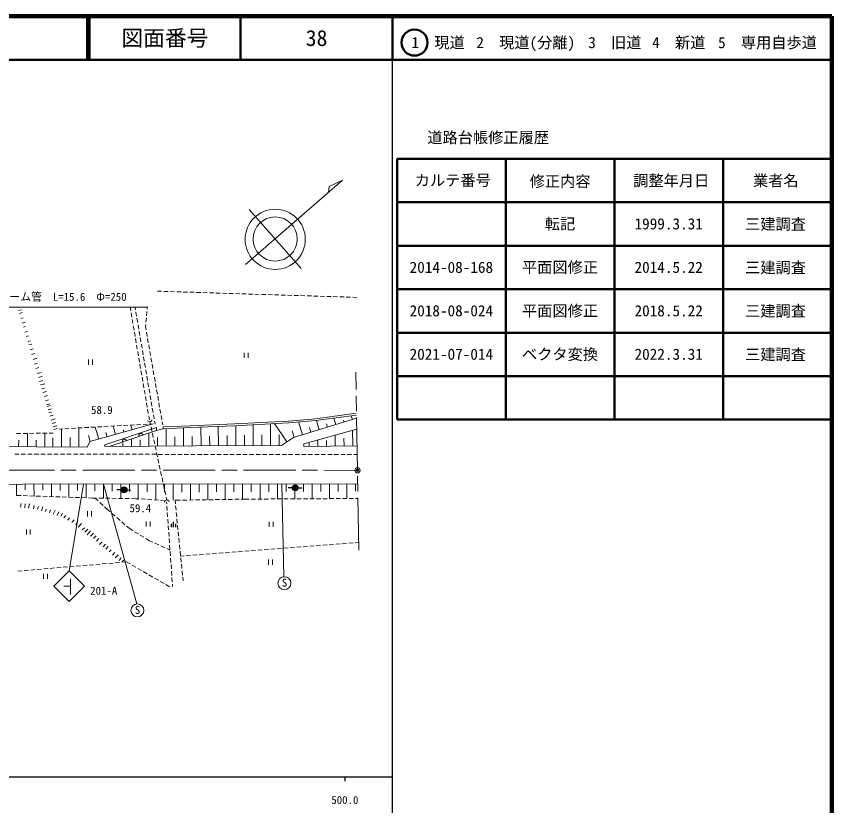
# Model space of a CAD drawing. Units: millimetres, scale not verified. Extents: x 40000 to 680000, y 20000 to 380000.
# Drawn here: x 492421 to 680000, y 198357 to 380000 of the extents above; entities that cross this region are included whole.
import ezdxf
from ezdxf.enums import TextEntityAlignment as Align

# ---------------------------------------------------------------- set-up
doc = ezdxf.new("R2010")
doc.units = ezdxf.units.MM
doc.header["$LTSCALE"] = 1000
doc.header["$PDMODE"] = 32
doc.header["$PDSIZE"] = 500
doc.linetypes.add('CHAIN', pattern=[18.5, 12, -1.5, 3.5, -1.5])
for name, color, linetype, lineweight in [('M-BGD', 7, 'Continuous', 13), ('M-BMK', 2, 'CHAIN', 13), ('M-BMK-SRVR', 3, 'Continuous', 13), ('M-STR-HTXT', 7, 'Continuous', 13), ('M-STR-STRC', 7, 'Continuous', 13), ('M-TTL', 2, 'Continuous', 140), ('M-TTL-BAND', 7, 'Continuous', 25), ('M-TTL-FRAM', 2, 'Continuous', 50), ('M-TTL-LINE', 7, 'Continuous', 50)]:
    doc.layers.add(name, color=color, linetype=linetype, lineweight=lineweight)
doc.layers.add('M-OTRS', color=6, linetype='Continuous')
doc.layers.add('M-TTL-TXT', color=7, linetype='Continuous')
doc.styles.add('ＭＳ ゴシック', font='')
doc.styles.get('ＭＳ ゴシック').set_extended_font_data('MS Gothic')

msp = doc.modelspace()

# ---------------------------------------------------------------- hatches: boundary and pattern name
at = {"layer": 'M-BGD'}
for points in [[(557274, 271446, 0.97359), (555919, 271613, 0.01338), (555914, 271577, 1)], [(517861, 270972, 0.97359), (516506, 271139, 0.01338), (516502, 271103, 1)]]:
    msp.add_hatch(color=256, dxfattribs=at).paths.add_polyline_path(points)

# ---------------------------------------------------------------- linework, layer by layer
for p, q in [((524880, 316745), (525839, 316715)), ((526338, 316700), (527338, 316669)), ((527838, 316654), (528837, 316623)), ((529337, 316608), (530337, 316577)), ((530836, 316561), (531836, 316531)), ((532336, 316515), (533335, 316485)), ((533835, 316469), (534834, 316438)), ((535334, 316423), (536334, 316392)), ((536833, 316377), (537833, 316346)), ((538333, 316331), (539332, 316300)), ((539832, 316284), (540832, 316254)), ((541331, 316238), (542331, 316207)), ((542831, 316192), (543830, 316161)), ((544330, 316146), (545329, 316115)), ((545829, 316100), (546829, 316069)), ((547328, 316053), (548328, 316023)), ((548828, 316007), (549827, 315977)), ((550327, 315961), (551327, 315930)), ((551826, 315915), (552826, 315884)), ((553326, 315869), (554325, 315838)), ((554825, 315823), (555824, 315792)), ((556324, 315776), (557324, 315746)), ((557823, 315730), (558823, 315699)), ((559323, 315684), (560322, 315653)), ((560822, 315638), (561822, 315607)), ((562321, 315592), (563321, 315561)), ((563821, 315545), (564820, 315515)), ((565320, 315499), (566319, 315469)), ((566819, 315453), (567819, 315422)), ((568318, 315407), (569318, 315376)), ((569818, 315361), (570777, 315331)), ((492931, 312280), (493620, 312485)), ((493126, 311623), (493795, 311821)), ((518585, 313156), (518741, 312242)), ((518825, 311749), (518994, 310764)), ((519839, 312474), (519721, 313167)), ((520092, 310995), (519923, 311981)), ((522377, 311112), (522462, 312108)), ((522505, 312606), (522557, 313211)), ((493469, 310469), (494022, 310633)), ((493781, 309419), (494459, 309620)), ((519078, 310271), (519247, 309285)), ((520344, 309517), (520176, 310502)), ((522248, 309617), (522334, 310614)), ((494071, 308443), (494563, 308589)), ((519331, 308792), (519500, 307806)), ((520596, 308038), (520428, 309024)), ((522153, 308515), (522205, 309119)), ((522274, 307824), (522153, 308515)), ((494403, 307323), (495018, 307506)), ((494709, 306293), (495262, 306458)), ((519584, 307314), (519753, 306328)), ((519837, 305835), (520006, 304849)), ((520849, 306560), (520681, 307545)), ((521101, 305081), (520933, 306067)), ((522534, 306347), (522361, 307332)), ((522793, 304869), (522620, 305854)), ((495057, 305124), (495664, 305305)), ((495279, 304375), (495996, 304588)), ((520090, 304357), (520259, 303371)), ((521354, 303602), (521185, 304588)), ((523053, 303392), (522880, 304377)), ((495602, 303288), (496276, 303488)), ((495924, 302205), (496712, 302439)), ((520343, 302878), (520511, 301892)), ((521606, 302124), (521438, 303109)), ((523313, 301915), (523139, 302900)), ((544832, 302581), (544832, 301381)), ((545732, 301381), (545732, 302581)), ((496275, 301023), (497219, 301304)), ((496581, 299993), (497289, 300203)), ((509038, 301036), (509038, 299836)), ((509938, 299836), (509938, 301036)), ((520596, 301400), (520764, 300414)), ((521859, 300645), (521690, 301631)), ((522111, 299167), (521943, 300152)), ((523572, 300437), (523399, 301422)), ((496890, 298953), (497568, 299155)), ((520849, 299921), (521017, 298935)), ((521101, 298442), (521270, 297457)), ((522363, 297688), (522195, 298674)), ((523832, 298960), (523659, 299945)), ((524091, 297483), (523918, 298467)), ((497235, 297794), (498110, 298054)), ((497493, 296924), (498355, 297180)), ((521354, 296964), (521523, 295978)), ((522616, 296209), (522448, 297195)), ((524351, 296005), (524178, 296990)), ((497771, 295987), (498494, 296202)), ((498015, 295168), (498966, 295451)), ((521607, 295485), (521776, 294500)), ((522868, 294731), (522700, 295716)), ((524610, 294528), (524437, 295513)), ((498284, 294261), (498879, 294438)), ((498521, 293463), (499333, 293704)), ((498812, 292486), (499560, 292708)), ((521860, 294007), (522029, 293021)), ((523121, 293252), (522953, 294238)), ((523373, 291773), (523205, 292759)), ((524870, 293050), (524697, 294035)), ((499103, 291505), (499857, 291729)), ((499375, 290589), (500170, 290825)), ((522113, 292528), (522282, 291543)), ((522366, 291050), (522534, 290064)), ((523626, 290295), (523457, 291281)), ((525129, 291573), (524956, 292558)), ((525389, 290096), (525216, 291081)), ((499490, 290204), (500258, 290433)), ((499720, 289427), (500519, 289664)), ((499927, 288731), (500611, 288934)), ((522619, 289571), (522787, 288586)), ((523878, 288816), (523710, 289802)), ((525648, 288618), (525475, 289603)), ((500153, 287973), (500899, 288194)), ((500423, 287063), (501362, 287341)), ((522872, 288093), (523028, 287179)), ((524131, 287338), (523962, 288323)), ((525908, 287141), (525735, 288126)), ((562092, 284877), (561442, 287013)), ((565919, 286042), (565459, 287551)), ((567832, 286625), (567698, 287066)), ((569745, 287207), (569477, 288090)), ((500656, 286277), (501506, 286530)), ((500876, 285537), (501763, 285800)), ((501050, 284953), (501824, 285183)), ((504602, 285160), (503604, 285105)), ((506100, 285243), (505102, 285188)), ((507598, 285325), (506599, 285270)), ((506821, 280885), (506843, 285284)), ((509095, 285408), (508097, 285353)), ((510593, 285490), (509595, 285435)), ((511368, 282714), (510590, 285490)), ((512091, 285572), (511092, 285517)), ((513589, 285655), (512590, 285600)), ((512785, 281412), (524668, 285347)), ((515086, 285737), (514088, 285682)), ((515219, 283793), (514681, 285715)), ((516584, 285820), (515586, 285765)), ((518082, 285902), (517083, 285847)), ((519580, 285984), (518581, 285929)), ((519071, 284872), (518772, 285940)), ((521077, 286067), (520079, 286012)), ((522575, 286149), (521577, 286094)), ((523886, 286221), (523074, 286177)), ((523306, 285996), (523197, 286499)), ((523622, 284529), (523411, 285507)), ((524333, 286152), (524215, 286845)), ((524668, 285347), (524650, 284683)), ((526116, 285958), (525994, 286648)), ((526174, 285509), (526192, 285094)), ((526912, 281116), (526891, 285124)), ((530912, 281137), (530890, 285296)), ((534912, 281159), (534889, 285468)), ((538912, 281181), (538888, 285655)), ((542912, 281203), (542887, 285850)), ((546912, 281224), (546886, 286045)), ((550912, 281246), (550885, 286240)), ((554666, 282067), (551838, 286287)), ((558266, 283711), (557360, 286687)), ((560179, 284294), (559854, 285362)), ((564005, 285459), (563776, 286214)), ((493482, 284013), (492482, 284003)), ((494982, 284027), (493982, 284017)), ((494961, 280943), (494976, 284027)), ((496482, 284041), (495482, 284032)), ((497982, 284055), (496982, 284046)), ((499482, 284069), (498482, 284060)), ((498961, 280923), (498976, 284065)), ((500897, 284083), (499982, 284074)), ((503105, 285078), (502293, 285033)), ((502821, 280904), (502842, 285063)), ((509442, 282175), (509053, 283562)), ((513294, 283254), (513024, 284215)), ((524650, 284683), (513766, 281044)), ((517145, 284333), (516996, 284867)), ((522913, 281094), (522897, 284022)), ((523938, 283063), (523728, 284040)), ((526192, 285094), (524650, 284683)), ((532912, 281148), (532901, 283303)), ((536912, 281170), (536900, 283407)), ((540912, 281192), (540900, 283515)), ((544912, 281213), (544899, 283624)), ((548912, 281235), (548899, 283732)), ((552912, 281257), (552898, 283797)), ((556353, 283129), (555899, 284617)), ((565808, 281135), (565776, 283628)), ((569808, 281186), (569762, 284732)), ((492961, 280953), (492969, 282495)), ((496961, 280933), (496969, 282504)), ((500821, 280914), (500832, 282994)), ((504821, 280894), (504832, 283094)), ((512784, 281040), (512785, 281412)), ((516913, 281061), (516908, 281886)), ((518913, 281072), (518904, 282722)), ((520913, 281083), (520905, 282547)), ((524254, 281597), (524044, 282574)), ((524913, 281105), (524902, 283109)), ((528912, 281127), (528901, 283206)), ((559809, 281057), (559800, 281777)), ((561809, 281083), (561790, 282523)), ((563809, 281109), (563793, 282355)), ((567808, 281161), (567785, 282933)), ((524571, 280130), (524360, 281108)), ((524887, 278664), (524676, 279642)), ((492067, 279240), (493067, 279239)), ((493567, 279239), (494567, 279238)), ((495067, 279237), (496067, 279236)), ((496567, 279236), (497567, 279235)), ((498067, 279234), (499067, 279233)), ((499567, 279233), (500567, 279232)), ((501067, 279231), (502067, 279230)), ((502567, 279230), (503567, 279229)), ((504067, 279228), (505067, 279227)), ((505567, 279227), (506567, 279226)), ((507067, 279225), (508067, 279224)), ((508567, 279224), (509567, 279223)), ((510067, 279222), (511067, 279221)), ((511567, 279221), (512567, 279220)), ((513067, 279219), (514067, 279218)), ((514567, 279218), (515567, 279217)), ((516067, 279216), (517067, 279215)), ((517567, 279215), (518567, 279214)), ((519067, 279213), (520067, 279212)), ((520567, 279212), (521567, 279211)), ((522067, 279210), (523067, 279209)), ((523567, 279209), (524567, 279208)), ((525203, 277198), (524992, 278175)), ((525067, 279207), (526067, 279206)), ((526567, 279206), (527567, 279205)), ((528067, 279204), (529067, 279203)), ((529567, 279203), (530567, 279202)), ((531067, 279201), (532067, 279200)), ((532567, 279200), (533567, 279199)), ((534067, 279198), (535067, 279197)), ((535567, 279197), (536567, 279196)), ((537067, 279196), (538067, 279195)), ((538567, 279194), (539567, 279193)), ((540067, 279193), (541067, 279192)), ((541567, 279191), (542567, 279190)), ((543067, 279190), (544067, 279189)), ((544567, 279188), (545567, 279187)), ((546067, 279187), (547067, 279186)), ((547567, 279185), (548567, 279184)), ((549067, 279184), (550067, 279183)), ((550567, 279182), (551567, 279181)), ((552067, 279181), (553067, 279180)), ((553567, 279179), (554567, 279178)), ((555067, 279178), (556067, 279177)), ((556567, 279176), (557567, 279175)), ((558067, 279175), (559067, 279174)), ((559567, 279173), (560567, 279172)), ((561067, 279172), (562067, 279171)), ((562567, 279170), (563567, 279169)), ((564067, 279169), (565067, 279168)), ((565567, 279167), (566567, 279166)), ((567067, 279166), (568067, 279165)), ((568567, 279164), (569567, 279163)), ((570067, 279163), (570842, 279162)), ((525519, 275731), (525308, 276709)), ((525835, 274265), (525624, 275243)), ((492488, 272322), (492496, 269749)), ((494488, 272328), (494492, 271041)), ((496488, 272334), (496496, 269613)), ((498488, 272339), (498492, 270979)), ((500488, 272345), (500496, 269478)), ((502488, 272351), (502492, 270918)), ((504488, 272357), (504497, 269343)), ((506488, 272363), (506492, 270856)), ((508488, 272369), (508497, 269207)), ((510488, 272375), (510493, 270794)), ((512488, 272380), (512498, 269072)), ((512488, 272380), (520183, 244775)), ((514488, 272386), (514493, 270732)), ((516488, 272392), (516498, 268937)), ((518488, 272397), (518487, 270670)), ((520488, 272396), (520486, 268802)), ((522488, 272395), (522487, 270598)), ((524488, 272394), (524486, 268667)), ((526151, 272799), (525941, 273776)), ((526468, 271332), (526257, 272310)), ((526488, 272394), (526487, 270530)), ((528488, 272393), (528486, 268627)), ((530488, 272392), (530487, 270509)), ((532488, 272391), (532486, 268666)), ((534488, 272390), (534487, 270528)), ((536488, 272389), (536486, 268706)), ((538488, 272388), (538487, 270546)), ((540488, 272387), (540486, 268745)), ((542488, 272386), (542487, 270565)), ((544488, 272385), (544486, 268785)), ((546488, 272384), (546487, 270584)), ((548488, 272383), (548486, 268824)), ((550488, 272382), (550487, 270603)), ((552488, 272381), (552486, 268864)), ((553531, 272381), (554002, 251041)), ((554488, 272381), (554487, 270622)), ((556488, 272380), (556486, 268903)), ((558488, 272379), (558487, 270641)), ((560488, 272378), (560486, 268943)), ((562488, 272377), (562487, 270659)), ((564488, 272376), (564486, 268982)), ((566488, 272375), (566487, 270678)), ((568488, 272374), (568486, 269022)), ((570488, 272373), (570487, 270697)), ((526784, 269866), (526573, 270844)), ((492503, 269748), (493502, 269714)), ((494002, 269697), (495001, 269663)), ((495501, 269646), (496500, 269612)), ((497000, 269595), (498000, 269561)), ((498499, 269544), (499499, 269510)), ((499998, 269493), (500998, 269459)), ((501498, 269442), (502497, 269408)), ((502997, 269391), (503996, 269357)), ((504496, 269340), (505495, 269306)), ((505995, 269289), (506994, 269255)), ((507494, 269238), (508494, 269204)), ((508993, 269187), (509880, 269157)), ((509880, 269157), (510904, 269142)), ((510574, 269147), (511287, 268477)), ((511404, 269134), (512404, 269119)), ((512904, 269112), (513904, 269097)), ((514404, 269089), (515404, 269074)), ((515904, 269066), (516904, 269051)), ((517404, 269044), (518404, 269029)), ((518903, 269021), (519928, 269006)), ((519928, 269006), (520627, 268962)), ((521126, 268931), (522124, 268868)), ((522623, 268837), (523621, 268774)), ((524120, 268743), (525118, 268680)), ((525617, 268649), (526317, 268605)), ((526998, 268874), (526889, 269377)), ((526901, 268874), (526998, 268874)), ((526977, 268288), (527013, 267786)), ((530180, 268651), (528937, 268631)), ((528937, 268631), (529015, 267841)), ((531680, 268676), (530680, 268659)), ((533179, 268700), (532180, 268684)), ((534679, 268724), (533679, 268708)), ((536179, 268749), (535179, 268732)), ((537679, 268773), (536679, 268757)), ((539179, 268797), (538179, 268781)), ((540679, 268822), (539679, 268805)), ((542178, 268846), (541178, 268830)), ((543678, 268870), (542678, 268854)), ((545421, 268899), (544178, 268878)), ((545967, 268902), (545421, 268899)), ((547467, 268910), (546467, 268905)), ((548967, 268919), (547967, 268913)), ((550467, 268928), (549467, 268922)), ((551967, 268936), (550967, 268931)), ((553467, 268945), (552467, 268939)), ((554967, 268954), (553967, 268948)), ((556467, 268963), (555467, 268957)), ((557967, 268971), (556967, 268965)), ((559467, 268980), (558467, 268974)), ((560967, 268989), (559967, 268983)), ((562467, 268997), (561467, 268992)), ((563967, 269006), (562967, 269000)), ((565467, 269015), (564467, 269009)), ((566967, 269023), (565967, 269018)), ((568467, 269032), (567467, 269026)), ((569967, 269041), (568967, 269035)), ((571013, 269047), (570467, 269044)), ((493511, 267885), (493388, 267021)), ((494446, 267792), (494364, 266929)), ((495484, 267813), (495217, 266816)), ((496553, 267402), (496378, 266672)), ((497499, 267237), (497303, 266579)), ((498537, 267165), (498249, 266230)), ((499328, 266559), (499112, 266024)), ((500263, 266436), (500027, 265726)), ((501362, 266384), (500890, 265411)), ((511651, 268134), (512379, 267449)), ((512744, 267107), (513456, 266437)), ((513456, 266437), (514017, 265950)), ((527048, 267287), (527120, 266290)), ((529065, 267343), (529163, 266348)), ((502196, 265973), (501827, 265169)), ((503024, 265707), (502680, 265012)), ((503792, 265108), (503363, 264570)), ((504675, 264613), (504252, 264038)), ((508809, 266121), (508809, 264921)), ((509709, 264921), (509709, 266121)), ((514395, 265623), (515151, 264968)), ((515529, 264640), (516284, 263986)), ((527156, 265791), (527228, 264794)), ((529213, 265851), (529312, 264855)), ((505702, 264153), (505182, 263549)), ((506591, 263760), (506101, 263005)), ((507419, 263301), (506676, 262449)), ((516662, 263658), (517418, 263003)), ((517796, 262676), (518357, 262189)), ((522323, 263775), (522323, 262575)), ((523223, 262575), (523223, 263775)), ((527263, 264295), (527335, 263297)), ((527371, 262799), (527443, 261801)), ((529361, 264358), (529460, 263363)), ((529509, 262865), (529608, 261870)), ((550623, 263709), (550623, 262509)), ((551523, 262509), (551523, 263709)), ((494730, 261933), (494730, 260733)), ((495630, 260733), (495630, 261933)), ((508087, 262329), (507568, 261853)), ((508841, 261981), (508208, 261298)), ((509526, 261584), (508740, 260713)), ((510185, 261034), (509471, 260363)), ((518357, 262189), (519220, 261668)), ((519648, 261410), (520504, 260893)), ((527478, 261303), (527550, 260305)), ((529657, 261373), (529756, 260377)), ((510771, 260484), (510154, 259813)), ((511436, 259843), (510886, 259190)), ((512186, 259057), (511593, 258489)), ((520932, 260634), (521788, 260118)), ((522216, 259859), (523079, 259338)), ((523079, 259338), (523841, 258984)), ((527586, 259806), (527658, 258809)), ((529805, 259880), (529904, 258885)), ((570390, 258861), (571184, 258922)), ((512941, 258555), (512391, 257939)), ((513570, 258005), (513014, 257395)), ((514241, 257243), (513794, 256736)), ((524294, 258773), (525201, 258351)), ((525655, 258140), (526561, 257719)), ((527015, 257508), (527777, 257153)), ((527693, 258310), (527765, 257313)), ((529953, 258387), (530052, 257392)), ((546462, 257013), (547459, 257090)), ((547957, 257128), (548954, 257205)), ((549453, 257244), (550450, 257321)), ((550948, 257359), (551945, 257436)), ((552444, 257475), (553441, 257552)), ((553939, 257590), (554936, 257667)), ((555435, 257706), (556432, 257783)), ((556930, 257821), (557927, 257898)), ((558426, 257937), (559423, 258014)), ((559921, 258052), (560919, 258129)), ((561417, 258168), (562414, 258245)), ((562913, 258283), (563910, 258360)), ((564408, 258399), (565405, 258476)), ((565904, 258514), (566901, 258591)), ((567399, 258630), (568396, 258707)), ((568895, 258745), (569892, 258822)), ((515103, 256620), (514558, 256014)), ((515833, 256106), (515165, 255377)), ((516552, 255407), (516059, 254760)), ((527801, 256814), (527873, 255817)), ((527908, 255318), (527980, 254321)), ((530102, 256895), (530200, 255899)), ((530214, 255758), (531008, 255819)), ((530250, 255402), (530348, 254407)), ((531506, 255858), (532503, 255935)), ((533002, 255973), (533999, 256050)), ((534497, 256089), (535494, 256166)), ((535993, 256204), (536990, 256281)), ((537488, 256320), (538485, 256397)), ((538984, 256435), (539981, 256512)), ((540479, 256551), (541476, 256628)), ((541975, 256666), (542972, 256743)), ((543470, 256782), (544468, 256859)), ((544966, 256897), (545963, 256974)), ((504217, 253311), (503220, 253227)), ((505711, 253438), (504715, 253354)), ((507206, 253565), (506210, 253481)), ((508701, 253692), (507704, 253608)), ((510195, 253819), (509199, 253735)), ((511690, 253947), (510693, 253862)), ((513184, 254074), (512188, 253989)), ((514679, 254201), (513683, 254116)), ((516174, 254328), (515177, 254243)), ((517772, 254464), (516672, 254370)), ((517148, 254842), (516789, 254544)), ((518613, 253977), (517772, 254464)), ((519911, 253226), (519045, 253727)), ((528016, 253822), (528088, 252824)), ((530398, 253909), (530497, 252914)), ((550472, 254974), (550472, 253774)), ((551372, 253774), (551372, 254974)), ((493754, 252422), (492758, 252337)), ((495249, 252549), (494253, 252464)), ((496744, 252676), (495747, 252591)), ((498238, 252803), (497242, 252718)), ((498687, 251745), (498687, 250545)), ((499733, 252930), (498737, 252845)), ((499587, 250545), (499587, 251745)), ((501228, 253057), (500231, 252972)), ((502722, 253184), (501726, 253100)), ((521209, 252474), (520344, 252975)), ((522507, 251723), (521642, 252224)), ((523805, 250971), (522940, 251472)), ((528123, 252326), (528195, 251328)), ((530546, 252417), (530645, 251421)), ((525104, 250220), (524238, 250721)), ((526402, 249468), (525536, 249969)), ((528231, 250830), (528303, 249832)), ((530694, 250924), (530772, 250133)), ((527675, 248731), (526834, 249218)), ((528338, 249333), (528374, 248831))]:
    msp.add_line(p, q, dxfattribs=at)
at = {"layer": 'M-BGD', "lineweight": 25}
for p, q in [((515570, 271111), (516502, 271103)), ((517879, 271007), (518780, 270990)), ((554983, 271585), (555914, 271577)), ((557292, 271480), (558193, 271464)), ((528063, 263197), (528063, 262447)), ((528563, 262447), (528563, 263697)), ((529063, 263197), (529063, 262447))]:
    msp.add_line(p, q, dxfattribs=at)
at = {"layer": 'M-BGD'}
for points in [[(512784, 281040), (533711, 281141), (553462, 281260), (556165, 283072), (570702, 287499)], [(526174, 285509), (532386, 285781), (542626, 286206), (555056, 286869), (561258, 287408), (570634, 288663)], [(526192, 285094), (532404, 285367), (542646, 285791), (555085, 286455), (561304, 286995), (570689, 288252)], [(473626, 281049), (508738, 280875), (509362, 282152), (523886, 286221)], [(570808, 281199), (558533, 281041), (558586, 281635), (570744, 285004)], [(485055, 249427), (480609, 270054), (481203, 271509), (482539, 272281), (493915, 272341), (519576, 272400), (570957, 272373)]]:
    msp.add_lwpolyline(points, dxfattribs=at)
at = {"layer": 'M-BGD', "lineweight": 25}
for centre in [(556594, 271511), (517181, 271038)]:
    msp.add_circle(centre, 683, dxfattribs=at)
at = {"layer": 'M-BGD'}
for centre in [(554101, 249559), (520282, 243293)]:
    msp.add_circle(centre, 1485, dxfattribs=at)
for centre, radius, start, end in [((523068, 287254), 556, 216.08918, 349.46829), ((521105, 283498), 500, 18.48489, 198.48489), ((517312, 282230), 500, 18.48489, 198.48489), ((527039, 268164), 560, 12.62447, 177.99019)]:
    msp.add_arc(centre, radius, start, end, dxfattribs=at)
at = {"layer": 'M-BMK'}
for p, q in [((571213, 257162), (570523, 298105)), ((470696, 275559), (570904, 275524))]:
    msp.add_line(p, q, dxfattribs=at)
at = {"layer": 'M-BMK-SRVR'}
msp.add_line((545967, 335524), (557923, 321979), dxfattribs=at)
msp.add_lwpolyline([(545129, 322919), (567429, 342287), (564372, 340854), (564273, 339545)], dxfattribs=at)
for centre, radius in [((551978, 328685), 6926), ((551961, 328755), 5085), ((570904, 275524), 600)]:
    msp.add_circle(centre, radius, dxfattribs=at)
at = {"layer": 'M-OTRS'}
msp.add_point((570904, 275524), dxfattribs=at)
at = {"layer": 'M-STR-HTXT'}
msp.add_lwpolyline([(481335, 284193), (483711, 313059), (522557, 313059)], dxfattribs=at)
at = {"layer": 'M-STR-STRC'}
for p, q in [((507848, 272367), (504568, 252415)), ((501032, 248880), (504568, 252415)), ((504568, 252415), (508103, 248880)), ((504922, 250537), (504922, 246917)), ((504568, 245344), (501032, 248880)), ((504922, 248905), (503372, 248905)), ((508103, 248880), (504568, 245344))]:
    msp.add_line(p, q, dxfattribs=at)
at = {"layer": 'M-TTL'}
for p, q in [((680000, 380000), (40000, 380000)), ((680000, 20000), (680000, 380000))]:
    msp.add_line(p, q, dxfattribs=at)
at = {"layer": 'M-TTL-BAND'}
for p, q in [((579000, 20000), (579000, 370000)), ((40000, 205000), (579000, 205000)), ((568000, 205000), (568000, 204000))]:
    msp.add_line(p, q, dxfattribs=at)
at = {"layer": 'M-TTL-FRAM'}
for p, q in [((580000, 347197), (580000, 287197)), ((580000, 347197), (680000, 347197)), ((580000, 287197), (680000, 287197))]:
    msp.add_line(p, q, dxfattribs=at)
at = {"layer": 'M-TTL-LINE'}
for p, q in [((508747, 380000), (508747, 370000)), ((509247, 380000), (509247, 370000)), ((543997, 380000), (543997, 370000)), ((579000, 380000), (579000, 370000)), ((40000, 370000), (680000, 370000)), ((605000, 347197), (605000, 287197)), ((630000, 347197), (630000, 287197)), ((655000, 347197), (655000, 287197)), ((580000, 337197), (680000, 337197)), ((580000, 327197), (680000, 327197)), ((580000, 317197), (680000, 317197)), ((580000, 307197), (680000, 307197)), ((580000, 297197), (680000, 297197))]:
    msp.add_line(p, q, dxfattribs=at)
msp.add_circle((584031, 373958), 3000, dxfattribs=at)

# ---------------------------------------------------------------- texts
at = {"layer": 'M-BGD', "style": 'ＭＳ ゴシック'}
for s, p in [('58.9', (512104, 287945)), ('59.4', (520960, 265339)), ('S', (554125, 248207)), ('S', (520306, 241941))]:
    msp.add_text(s, height=1833, dxfattribs=at).set_placement(p, align=Align.BOTTOM_CENTER)
at = {"layer": 'M-STR-HTXT', "style": 'ＭＳ ゴシック'}
msp.add_text('ヒューム管\u3000L=15.6\u3000Φ=250', height=1833, dxfattribs=at).set_placement((501807, 313988), align=Align.BOTTOM_CENTER)
at = {"layer": 'M-STR-STRC', "style": 'ＭＳ ゴシック'}
msp.add_text('201-A', height=1833, dxfattribs=at).set_placement((512529, 246360), align=Align.BOTTOM_CENTER)
at = {"layer": 'M-TTL-BAND', "style": 'ＭＳ ゴシック'}
msp.add_text('500.0', height=1833, dxfattribs=at).set_placement((568000, 198195), align=Align.BOTTOM_CENTER)
at = {"layer": 'M-TTL-TXT', "style": 'ＭＳ ゴシック'}
for s, height, p in [('図面番号', 3666, (526622, 375000)), ('38', 3666, (561497, 375000)), ('1\u3000現道', 2566, (589448, 373958)), ('2\u3000現道(分離)', 2566, (609619, 373958)), ('3\u3000旧道', 2566, (630121, 373958)), ('4\u3000新道', 2566, (644824, 373958)), ('5\u3000専用自歩道', 2566, (665228, 373958)), ('道路台帳修正履歴', 2566, (600968, 352113)), ('カルテ番号', 2566, (592839, 342277)), ('修正内容', 2566, (617509, 342023)), ('調整年月日', 2566, (643089, 342197)), ('業者名', 2566, (667134, 342197)), ('転記', 2566, (617500, 332245)), ('1999.3.31', 2566, (642500, 332245)), ('三建調査', 2566, (667077, 332189)), ('2014-08-168', 2566, (592500, 322245)), ('平面図修正', 2566, (617500, 322245)), ('2014.5.22', 2566, (642500, 322245)), ('三建調査', 2566, (667077, 322189)), ('2018-08-024', 2566, (592500, 312245)), ('平面図修正', 2566, (617500, 312245)), ('2018.5.22', 2566, (642500, 312245)), ('三建調査', 2566, (667077, 312189)), ('ベクタ変換', 2566, (617500, 302245)), ('2021-07-014', 2566, (592500, 302245)), ('2022.3.31', 2566, (642500, 302245)), ('三建調査', 2566, (667077, 302189))]:
    msp.add_text(s, height=height, dxfattribs=at).set_placement(p, align=Align.MIDDLE_CENTER)

doc.saveas('drawing.dxf')
